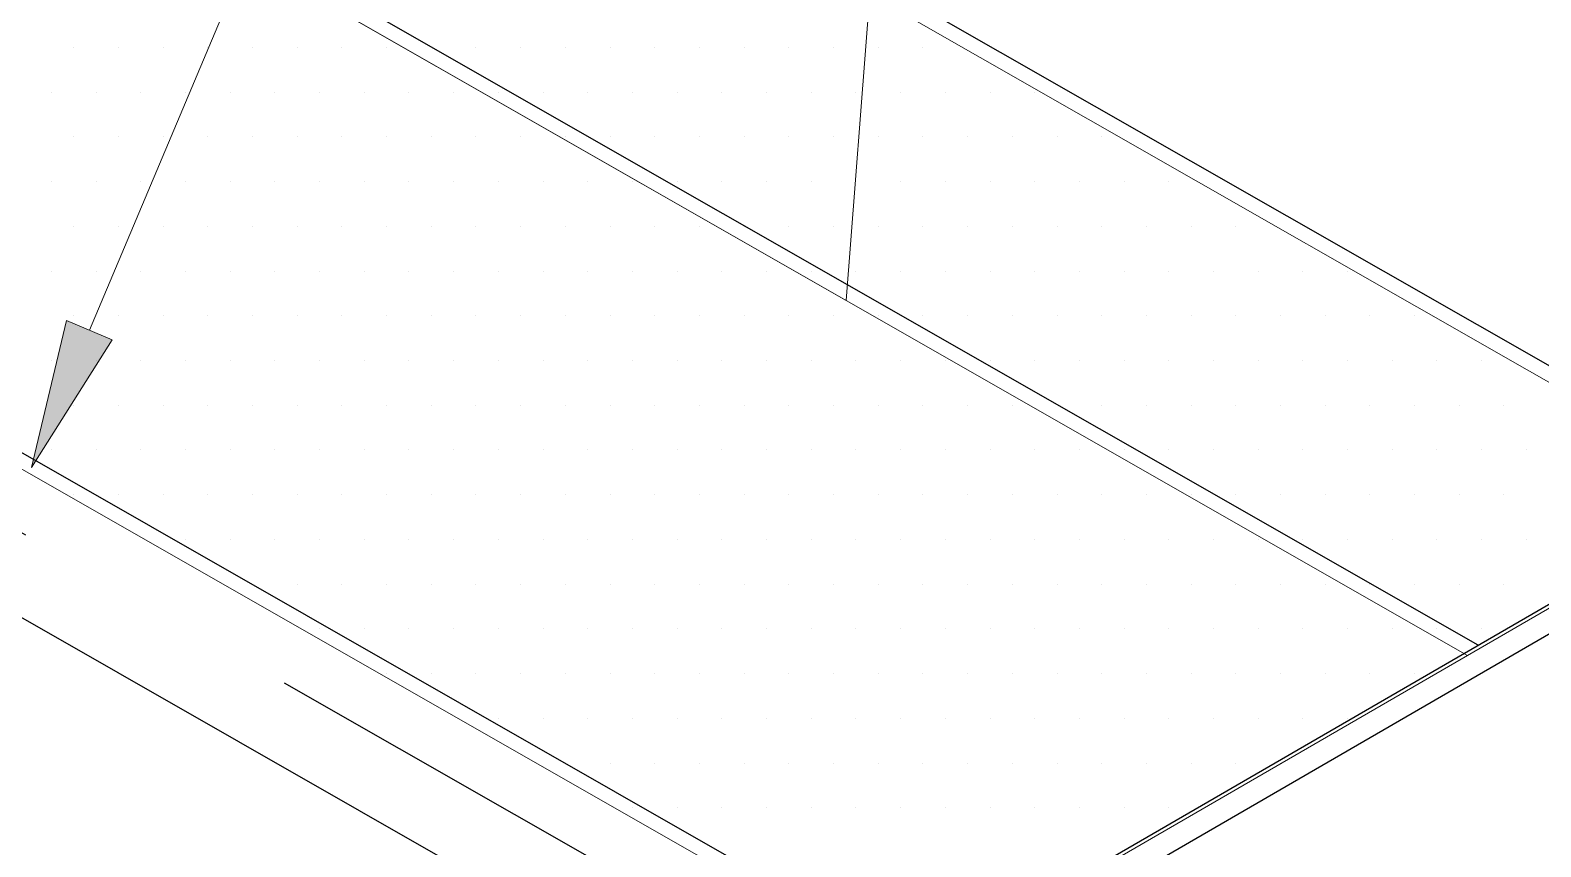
# Model space of a CAD drawing. Extents: x -1140 to 5605, y -816 to 2382.
# Drawn here: x -481.57 to -435.93, y 294.97 to 319.62 of the extents above; entities that cross this region are included whole.
import ezdxf

# ---------------------------------------------------------------- set-up
doc = ezdxf.new("R2010")
doc.units = 0
doc.header["$MEASUREMENT"] = 0
doc.linetypes.add('AI-Linetype-54', pattern=[27.008151, 18.005434, -9.002717])
for name, color, linetype, lineweight in [('.ATI-HATCH', 7, 'Continuous', 0), ('.ATI-TEXT', 7, 'Continuous', 0), ('G-ANNO-TTLB', 7, 'Continuous', 0), ('TYVEK', 7, 'Continuous', 0)]:
    doc.layers.add(name, color=color, linetype=linetype, lineweight=lineweight)

# ---------------------------------------------------------------- blocks, each defined once
blk = doc.blocks.new('Block_22')
at = {"layer": '.ATI-HATCH'}
for points, knots in [([(-572.578, 377.512), (-572.578, 377.512), (-580.979, 372.652), (-580.979, 372.652), (-580.979, 372.652), (-589.38, 367.791), (-589.38, 367.791), (-589.38, 367.791), (-454.944, 291.025), (-454.944, 291.025), (-454.944, 291.025), (-438.142, 300.746), (-438.142, 300.746), (-438.142, 300.746), (-572.578, 377.512), (-572.578, 377.512)], [0, 0, 0, 0, 1, 1, 1, 2, 2, 2, 3, 3, 3, 4, 4, 4, 5, 5, 5, 5]), ([(-499.417, 345.393), (-499.417, 345.393), (-500.137, 336.146), (-500.137, 336.146), (-500.137, 336.146), (-456.915, 311.466), (-456.915, 311.466), (-456.915, 311.466), (-456.196, 320.713), (-456.196, 320.713), (-456.196, 320.713), (-499.417, 345.393), (-499.417, 345.393)], [0, 0, 0, 0, 1, 1, 1, 2, 2, 2, 3, 3, 3, 4, 4, 4, 4]), ([(-456.196, 320.713), (-456.196, 320.713), (-456.915, 311.466), (-456.915, 311.466), (-456.915, 311.466), (-438.142, 300.746), (-438.142, 300.746), (-438.142, 300.746), (-429.741, 305.607), (-429.741, 305.607), (-429.741, 305.607), (-456.196, 320.713), (-456.196, 320.713)], [0, 0, 0, 0, 1, 1, 1, 2, 2, 2, 3, 3, 3, 4, 4, 4, 4])]:
    blk.add_open_spline(points, degree=3, knots=knots, dxfattribs=at)
at = {"layer": '.ATI-HATCH', "color": 8, "lineweight": 0, "true_color": 0x808080}
for points in [[(-480.252, 319.102), (-480.252, 319.102), (-480.252, 319.102), (-480.252, 319.102)], [(-478.901, 319.102), (-478.901, 319.102), (-478.901, 319.102), (-478.901, 319.102)], [(-477.551, 319.102), (-477.551, 319.102), (-477.551, 319.102), (-477.551, 319.102)], [(-476.201, 319.102), (-476.201, 319.102), (-476.201, 319.102), (-476.201, 319.102)], [(-474.85, 319.102), (-474.85, 319.102), (-474.85, 319.102), (-474.85, 319.102)], [(-473.5, 319.102), (-473.5, 319.102), (-473.5, 319.102), (-473.5, 319.102)], [(-472.149, 319.102), (-472.149, 319.102), (-472.149, 319.102), (-472.149, 319.102)], [(-470.799, 319.102), (-470.799, 319.102), (-470.799, 319.102), (-470.799, 319.102)], [(-469.449, 319.102), (-469.449, 319.102), (-469.449, 319.102), (-469.449, 319.102)], [(-468.098, 319.102), (-468.098, 319.102), (-468.098, 319.102), (-468.098, 319.102)], [(-466.748, 319.102), (-466.748, 319.102), (-466.748, 319.102), (-466.748, 319.102)], [(-465.397, 319.102), (-465.397, 319.102), (-465.397, 319.102), (-465.397, 319.102)], [(-464.047, 319.102), (-464.047, 319.102), (-464.047, 319.102), (-464.047, 319.102)], [(-462.697, 319.102), (-462.697, 319.102), (-462.697, 319.102), (-462.697, 319.102)], [(-461.346, 319.102), (-461.346, 319.102), (-461.346, 319.102), (-461.346, 319.102)], [(-459.996, 319.102), (-459.996, 319.102), (-459.996, 319.102), (-459.996, 319.102)], [(-458.645, 319.102), (-458.645, 319.102), (-458.645, 319.102), (-458.645, 319.102)], [(-457.295, 319.102), (-457.295, 319.102), (-457.295, 319.102), (-457.295, 319.102)], [(-455.945, 319.102), (-455.945, 319.102), (-455.945, 319.102), (-455.945, 319.102)], [(-454.594, 319.102), (-454.594, 319.102), (-454.594, 319.102), (-454.594, 319.102)], [(-480.927, 317.752), (-480.927, 317.752), (-480.927, 317.752), (-480.927, 317.752)], [(-479.577, 317.752), (-479.577, 317.752), (-479.577, 317.752), (-479.577, 317.752)], [(-478.226, 317.752), (-478.226, 317.752), (-478.226, 317.752), (-478.226, 317.752)], [(-476.876, 317.752), (-476.876, 317.752), (-476.876, 317.752), (-476.876, 317.752)], [(-475.525, 317.752), (-475.525, 317.752), (-475.525, 317.752), (-475.525, 317.752)], [(-474.175, 317.752), (-474.175, 317.752), (-474.175, 317.752), (-474.175, 317.752)], [(-472.825, 317.752), (-472.825, 317.752), (-472.825, 317.752), (-472.825, 317.752)], [(-471.474, 317.752), (-471.474, 317.752), (-471.474, 317.752), (-471.474, 317.752)], [(-470.124, 317.752), (-470.124, 317.752), (-470.124, 317.752), (-470.124, 317.752)], [(-468.773, 317.752), (-468.773, 317.752), (-468.773, 317.752), (-468.773, 317.752)], [(-467.423, 317.752), (-467.423, 317.752), (-467.423, 317.752), (-467.423, 317.752)], [(-466.073, 317.752), (-466.073, 317.752), (-466.073, 317.752), (-466.073, 317.752)], [(-464.722, 317.752), (-464.722, 317.752), (-464.722, 317.752), (-464.722, 317.752)], [(-463.372, 317.752), (-463.372, 317.752), (-463.372, 317.752), (-463.372, 317.752)], [(-462.021, 317.752), (-462.021, 317.752), (-462.021, 317.752), (-462.021, 317.752)], [(-460.671, 317.752), (-460.671, 317.752), (-460.671, 317.752), (-460.671, 317.752)], [(-459.321, 317.752), (-459.321, 317.752), (-459.321, 317.752), (-459.321, 317.752)], [(-457.97, 317.752), (-457.97, 317.752), (-457.97, 317.752), (-457.97, 317.752)], [(-456.62, 317.752), (-456.62, 317.752), (-456.62, 317.752), (-456.62, 317.752)], [(-455.269, 317.752), (-455.269, 317.752), (-455.269, 317.752), (-455.269, 317.752)], [(-453.919, 317.752), (-453.919, 317.752), (-453.919, 317.752), (-453.919, 317.752)], [(-452.568, 317.752), (-452.568, 317.752), (-452.568, 317.752), (-452.568, 317.752)], [(-451.218, 317.752), (-451.218, 317.752), (-451.218, 317.752), (-451.218, 317.752)], [(-480.252, 316.401), (-480.252, 316.401), (-480.252, 316.401), (-480.252, 316.401)], [(-478.901, 316.401), (-478.901, 316.401), (-478.901, 316.401), (-478.901, 316.401)], [(-477.551, 316.401), (-477.551, 316.401), (-477.551, 316.401), (-477.551, 316.401)], [(-476.201, 316.401), (-476.201, 316.401), (-476.201, 316.401), (-476.201, 316.401)], [(-474.85, 316.401), (-474.85, 316.401), (-474.85, 316.401), (-474.85, 316.401)], [(-473.5, 316.401), (-473.5, 316.401), (-473.5, 316.401), (-473.5, 316.401)], [(-472.149, 316.401), (-472.149, 316.401), (-472.149, 316.401), (-472.149, 316.401)], [(-470.799, 316.401), (-470.799, 316.401), (-470.799, 316.401), (-470.799, 316.401)], [(-469.449, 316.401), (-469.449, 316.401), (-469.449, 316.401), (-469.449, 316.401)], [(-468.098, 316.401), (-468.098, 316.401), (-468.098, 316.401), (-468.098, 316.401)], [(-466.748, 316.401), (-466.748, 316.401), (-466.748, 316.401), (-466.748, 316.401)], [(-465.397, 316.401), (-465.397, 316.401), (-465.397, 316.401), (-465.397, 316.401)], [(-464.047, 316.401), (-464.047, 316.401), (-464.047, 316.401), (-464.047, 316.401)], [(-462.697, 316.401), (-462.697, 316.401), (-462.697, 316.401), (-462.697, 316.401)], [(-461.346, 316.401), (-461.346, 316.401), (-461.346, 316.401), (-461.346, 316.401)], [(-459.996, 316.401), (-459.996, 316.401), (-459.996, 316.401), (-459.996, 316.401)], [(-458.645, 316.401), (-458.645, 316.401), (-458.645, 316.401), (-458.645, 316.401)], [(-457.295, 316.401), (-457.295, 316.401), (-457.295, 316.401), (-457.295, 316.401)], [(-455.945, 316.401), (-455.945, 316.401), (-455.945, 316.401), (-455.945, 316.401)], [(-454.594, 316.401), (-454.594, 316.401), (-454.594, 316.401), (-454.594, 316.401)], [(-453.244, 316.401), (-453.244, 316.401), (-453.244, 316.401), (-453.244, 316.401)], [(-451.893, 316.401), (-451.893, 316.401), (-451.893, 316.401), (-451.893, 316.401)], [(-450.543, 316.401), (-450.543, 316.401), (-450.543, 316.401), (-450.543, 316.401)], [(-449.192, 316.401), (-449.192, 316.401), (-449.192, 316.401), (-449.192, 316.401)], [(-480.927, 315.051), (-480.927, 315.051), (-480.927, 315.051), (-480.927, 315.051)], [(-479.577, 315.051), (-479.577, 315.051), (-479.577, 315.051), (-479.577, 315.051)], [(-478.226, 315.051), (-478.226, 315.051), (-478.226, 315.051), (-478.226, 315.051)], [(-476.876, 315.051), (-476.876, 315.051), (-476.876, 315.051), (-476.876, 315.051)], [(-475.525, 315.051), (-475.525, 315.051), (-475.525, 315.051), (-475.525, 315.051)], [(-474.175, 315.051), (-474.175, 315.051), (-474.175, 315.051), (-474.175, 315.051)], [(-472.825, 315.051), (-472.825, 315.051), (-472.825, 315.051), (-472.825, 315.051)], [(-471.474, 315.051), (-471.474, 315.051), (-471.474, 315.051), (-471.474, 315.051)], [(-470.124, 315.051), (-470.124, 315.051), (-470.124, 315.051), (-470.124, 315.051)], [(-468.773, 315.051), (-468.773, 315.051), (-468.773, 315.051), (-468.773, 315.051)], [(-467.423, 315.051), (-467.423, 315.051), (-467.423, 315.051), (-467.423, 315.051)], [(-466.073, 315.051), (-466.073, 315.051), (-466.073, 315.051), (-466.073, 315.051)], [(-464.722, 315.051), (-464.722, 315.051), (-464.722, 315.051), (-464.722, 315.051)], [(-463.372, 315.051), (-463.372, 315.051), (-463.372, 315.051), (-463.372, 315.051)], [(-462.021, 315.051), (-462.021, 315.051), (-462.021, 315.051), (-462.021, 315.051)], [(-460.671, 315.051), (-460.671, 315.051), (-460.671, 315.051), (-460.671, 315.051)], [(-459.321, 315.051), (-459.321, 315.051), (-459.321, 315.051), (-459.321, 315.051)], [(-457.97, 315.051), (-457.97, 315.051), (-457.97, 315.051), (-457.97, 315.051)], [(-456.62, 315.051), (-456.62, 315.051), (-456.62, 315.051), (-456.62, 315.051)], [(-455.269, 315.051), (-455.269, 315.051), (-455.269, 315.051), (-455.269, 315.051)], [(-453.919, 315.051), (-453.919, 315.051), (-453.919, 315.051), (-453.919, 315.051)], [(-452.568, 315.051), (-452.568, 315.051), (-452.568, 315.051), (-452.568, 315.051)], [(-451.218, 315.051), (-451.218, 315.051), (-451.218, 315.051), (-451.218, 315.051)], [(-449.868, 315.051), (-449.868, 315.051), (-449.868, 315.051), (-449.868, 315.051)], [(-448.517, 315.051), (-448.517, 315.051), (-448.517, 315.051), (-448.517, 315.051)], [(-447.167, 315.051), (-447.167, 315.051), (-447.167, 315.051), (-447.167, 315.051)], [(-480.252, 313.701), (-480.252, 313.701), (-480.252, 313.701), (-480.252, 313.701)], [(-478.901, 313.701), (-478.901, 313.701), (-478.901, 313.701), (-478.901, 313.701)], [(-477.551, 313.701), (-477.551, 313.701), (-477.551, 313.701), (-477.551, 313.701)], [(-476.201, 313.701), (-476.201, 313.701), (-476.201, 313.701), (-476.201, 313.701)], [(-474.85, 313.701), (-474.85, 313.701), (-474.85, 313.701), (-474.85, 313.701)], [(-473.5, 313.701), (-473.5, 313.701), (-473.5, 313.701), (-473.5, 313.701)], [(-472.149, 313.701), (-472.149, 313.701), (-472.149, 313.701), (-472.149, 313.701)], [(-470.799, 313.701), (-470.799, 313.701), (-470.799, 313.701), (-470.799, 313.701)], [(-469.449, 313.701), (-469.449, 313.701), (-469.449, 313.701), (-469.449, 313.701)], [(-468.098, 313.701), (-468.098, 313.701), (-468.098, 313.701), (-468.098, 313.701)], [(-466.748, 313.701), (-466.748, 313.701), (-466.748, 313.701), (-466.748, 313.701)], [(-465.397, 313.701), (-465.397, 313.701), (-465.397, 313.701), (-465.397, 313.701)], [(-464.047, 313.701), (-464.047, 313.701), (-464.047, 313.701), (-464.047, 313.701)], [(-462.697, 313.701), (-462.697, 313.701), (-462.697, 313.701), (-462.697, 313.701)], [(-461.346, 313.701), (-461.346, 313.701), (-461.346, 313.701), (-461.346, 313.701)], [(-459.996, 313.701), (-459.996, 313.701), (-459.996, 313.701), (-459.996, 313.701)], [(-458.645, 313.701), (-458.645, 313.701), (-458.645, 313.701), (-458.645, 313.701)], [(-457.295, 313.701), (-457.295, 313.701), (-457.295, 313.701), (-457.295, 313.701)], [(-455.945, 313.701), (-455.945, 313.701), (-455.945, 313.701), (-455.945, 313.701)], [(-454.594, 313.701), (-454.594, 313.701), (-454.594, 313.701), (-454.594, 313.701)], [(-453.244, 313.701), (-453.244, 313.701), (-453.244, 313.701), (-453.244, 313.701)], [(-451.893, 313.701), (-451.893, 313.701), (-451.893, 313.701), (-451.893, 313.701)], [(-450.543, 313.701), (-450.543, 313.701), (-450.543, 313.701), (-450.543, 313.701)], [(-449.192, 313.701), (-449.192, 313.701), (-449.192, 313.701), (-449.192, 313.701)], [(-447.842, 313.701), (-447.842, 313.701), (-447.842, 313.701), (-447.842, 313.701)], [(-446.492, 313.701), (-446.492, 313.701), (-446.492, 313.701), (-446.492, 313.701)], [(-445.141, 313.701), (-445.141, 313.701), (-445.141, 313.701), (-445.141, 313.701)], [(-480.927, 312.35), (-480.927, 312.35), (-480.927, 312.35), (-480.927, 312.35)], [(-479.577, 312.35), (-479.577, 312.35), (-479.577, 312.35), (-479.577, 312.35)], [(-478.226, 312.35), (-478.226, 312.35), (-478.226, 312.35), (-478.226, 312.35)], [(-476.876, 312.35), (-476.876, 312.35), (-476.876, 312.35), (-476.876, 312.35)], [(-475.525, 312.35), (-475.525, 312.35), (-475.525, 312.35), (-475.525, 312.35)], [(-474.175, 312.35), (-474.175, 312.35), (-474.175, 312.35), (-474.175, 312.35)], [(-472.825, 312.35), (-472.825, 312.35), (-472.825, 312.35), (-472.825, 312.35)], [(-471.474, 312.35), (-471.474, 312.35), (-471.474, 312.35), (-471.474, 312.35)], [(-470.124, 312.35), (-470.124, 312.35), (-470.124, 312.35), (-470.124, 312.35)], [(-468.773, 312.35), (-468.773, 312.35), (-468.773, 312.35), (-468.773, 312.35)], [(-467.423, 312.35), (-467.423, 312.35), (-467.423, 312.35), (-467.423, 312.35)], [(-466.073, 312.35), (-466.073, 312.35), (-466.073, 312.35), (-466.073, 312.35)], [(-464.722, 312.35), (-464.722, 312.35), (-464.722, 312.35), (-464.722, 312.35)], [(-463.372, 312.35), (-463.372, 312.35), (-463.372, 312.35), (-463.372, 312.35)], [(-462.021, 312.35), (-462.021, 312.35), (-462.021, 312.35), (-462.021, 312.35)], [(-460.671, 312.35), (-460.671, 312.35), (-460.671, 312.35), (-460.671, 312.35)], [(-459.321, 312.35), (-459.321, 312.35), (-459.321, 312.35), (-459.321, 312.35)], [(-457.97, 312.35), (-457.97, 312.35), (-457.97, 312.35), (-457.97, 312.35)], [(-456.62, 312.35), (-456.62, 312.35), (-456.62, 312.35), (-456.62, 312.35)], [(-455.269, 312.35), (-455.269, 312.35), (-455.269, 312.35), (-455.269, 312.35)], [(-453.919, 312.35), (-453.919, 312.35), (-453.919, 312.35), (-453.919, 312.35)], [(-452.568, 312.35), (-452.568, 312.35), (-452.568, 312.35), (-452.568, 312.35)], [(-451.218, 312.35), (-451.218, 312.35), (-451.218, 312.35), (-451.218, 312.35)], [(-449.868, 312.35), (-449.868, 312.35), (-449.868, 312.35), (-449.868, 312.35)], [(-448.517, 312.35), (-448.517, 312.35), (-448.517, 312.35), (-448.517, 312.35)], [(-447.167, 312.35), (-447.167, 312.35), (-447.167, 312.35), (-447.167, 312.35)], [(-445.816, 312.35), (-445.816, 312.35), (-445.816, 312.35), (-445.816, 312.35)], [(-444.466, 312.35), (-444.466, 312.35), (-444.466, 312.35), (-444.466, 312.35)], [(-443.116, 312.35), (-443.116, 312.35), (-443.116, 312.35), (-443.116, 312.35)], [(-441.765, 312.35), (-441.765, 312.35), (-441.765, 312.35), (-441.765, 312.35)], [(-480.252, 311), (-480.252, 311), (-480.252, 311), (-480.252, 311)], [(-478.901, 311), (-478.901, 311), (-478.901, 311), (-478.901, 311)], [(-477.551, 311), (-477.551, 311), (-477.551, 311), (-477.551, 311)], [(-476.201, 311), (-476.201, 311), (-476.201, 311), (-476.201, 311)], [(-474.85, 311), (-474.85, 311), (-474.85, 311), (-474.85, 311)], [(-473.5, 311), (-473.5, 311), (-473.5, 311), (-473.5, 311)], [(-472.149, 311), (-472.149, 311), (-472.149, 311), (-472.149, 311)], [(-470.799, 311), (-470.799, 311), (-470.799, 311), (-470.799, 311)], [(-469.449, 311), (-469.449, 311), (-469.449, 311), (-469.449, 311)], [(-468.098, 311), (-468.098, 311), (-468.098, 311), (-468.098, 311)], [(-466.748, 311), (-466.748, 311), (-466.748, 311), (-466.748, 311)], [(-465.397, 311), (-465.397, 311), (-465.397, 311), (-465.397, 311)], [(-464.047, 311), (-464.047, 311), (-464.047, 311), (-464.047, 311)], [(-462.697, 311), (-462.697, 311), (-462.697, 311), (-462.697, 311)], [(-461.346, 311), (-461.346, 311), (-461.346, 311), (-461.346, 311)], [(-459.996, 311), (-459.996, 311), (-459.996, 311), (-459.996, 311)], [(-458.645, 311), (-458.645, 311), (-458.645, 311), (-458.645, 311)], [(-457.295, 311), (-457.295, 311), (-457.295, 311), (-457.295, 311)], [(-455.945, 311), (-455.945, 311), (-455.945, 311), (-455.945, 311)], [(-454.594, 311), (-454.594, 311), (-454.594, 311), (-454.594, 311)], [(-453.244, 311), (-453.244, 311), (-453.244, 311), (-453.244, 311)], [(-451.893, 311), (-451.893, 311), (-451.893, 311), (-451.893, 311)], [(-450.543, 311), (-450.543, 311), (-450.543, 311), (-450.543, 311)], [(-449.192, 311), (-449.192, 311), (-449.192, 311), (-449.192, 311)], [(-447.842, 311), (-447.842, 311), (-447.842, 311), (-447.842, 311)], [(-446.492, 311), (-446.492, 311), (-446.492, 311), (-446.492, 311)], [(-445.141, 311), (-445.141, 311), (-445.141, 311), (-445.141, 311)], [(-443.791, 311), (-443.791, 311), (-443.791, 311), (-443.791, 311)], [(-442.44, 311), (-442.44, 311), (-442.44, 311), (-442.44, 311)], [(-441.09, 311), (-441.09, 311), (-441.09, 311), (-441.09, 311)], [(-439.74, 311), (-439.74, 311), (-439.74, 311), (-439.74, 311)], [(-480.927, 309.649), (-480.927, 309.649), (-480.927, 309.649), (-480.927, 309.649)], [(-479.577, 309.649), (-479.577, 309.649), (-479.577, 309.649), (-479.577, 309.649)], [(-478.226, 309.649), (-478.226, 309.649), (-478.226, 309.649), (-478.226, 309.649)], [(-476.876, 309.649), (-476.876, 309.649), (-476.876, 309.649), (-476.876, 309.649)], [(-475.525, 309.649), (-475.525, 309.649), (-475.525, 309.649), (-475.525, 309.649)], [(-474.175, 309.649), (-474.175, 309.649), (-474.175, 309.649), (-474.175, 309.649)], [(-472.825, 309.649), (-472.825, 309.649), (-472.825, 309.649), (-472.825, 309.649)], [(-471.474, 309.649), (-471.474, 309.649), (-471.474, 309.649), (-471.474, 309.649)], [(-470.124, 309.649), (-470.124, 309.649), (-470.124, 309.649), (-470.124, 309.649)], [(-468.773, 309.649), (-468.773, 309.649), (-468.773, 309.649), (-468.773, 309.649)], [(-467.423, 309.649), (-467.423, 309.649), (-467.423, 309.649), (-467.423, 309.649)], [(-466.073, 309.649), (-466.073, 309.649), (-466.073, 309.649), (-466.073, 309.649)], [(-464.722, 309.649), (-464.722, 309.649), (-464.722, 309.649), (-464.722, 309.649)], [(-463.372, 309.649), (-463.372, 309.649), (-463.372, 309.649), (-463.372, 309.649)], [(-462.021, 309.649), (-462.021, 309.649), (-462.021, 309.649), (-462.021, 309.649)], [(-460.671, 309.649), (-460.671, 309.649), (-460.671, 309.649), (-460.671, 309.649)], [(-459.321, 309.649), (-459.321, 309.649), (-459.321, 309.649), (-459.321, 309.649)], [(-457.97, 309.649), (-457.97, 309.649), (-457.97, 309.649), (-457.97, 309.649)], [(-456.62, 309.649), (-456.62, 309.649), (-456.62, 309.649), (-456.62, 309.649)], [(-455.269, 309.649), (-455.269, 309.649), (-455.269, 309.649), (-455.269, 309.649)], [(-453.919, 309.649), (-453.919, 309.649), (-453.919, 309.649), (-453.919, 309.649)], [(-452.568, 309.649), (-452.568, 309.649), (-452.568, 309.649), (-452.568, 309.649)], [(-451.218, 309.649), (-451.218, 309.649), (-451.218, 309.649), (-451.218, 309.649)], [(-449.868, 309.649), (-449.868, 309.649), (-449.868, 309.649), (-449.868, 309.649)], [(-448.517, 309.649), (-448.517, 309.649), (-448.517, 309.649), (-448.517, 309.649)], [(-447.167, 309.649), (-447.167, 309.649), (-447.167, 309.649), (-447.167, 309.649)], [(-445.816, 309.649), (-445.816, 309.649), (-445.816, 309.649), (-445.816, 309.649)], [(-444.466, 309.649), (-444.466, 309.649), (-444.466, 309.649), (-444.466, 309.649)], [(-443.116, 309.649), (-443.116, 309.649), (-443.116, 309.649), (-443.116, 309.649)], [(-441.765, 309.649), (-441.765, 309.649), (-441.765, 309.649), (-441.765, 309.649)], [(-440.415, 309.649), (-440.415, 309.649), (-440.415, 309.649), (-440.415, 309.649)], [(-439.064, 309.649), (-439.064, 309.649), (-439.064, 309.649), (-439.064, 309.649)], [(-437.714, 309.649), (-437.714, 309.649), (-437.714, 309.649), (-437.714, 309.649)], [(-480.252, 308.299), (-480.252, 308.299), (-480.252, 308.299), (-480.252, 308.299)], [(-478.901, 308.299), (-478.901, 308.299), (-478.901, 308.299), (-478.901, 308.299)], [(-477.551, 308.299), (-477.551, 308.299), (-477.551, 308.299), (-477.551, 308.299)], [(-476.201, 308.299), (-476.201, 308.299), (-476.201, 308.299), (-476.201, 308.299)], [(-474.85, 308.299), (-474.85, 308.299), (-474.85, 308.299), (-474.85, 308.299)], [(-473.5, 308.299), (-473.5, 308.299), (-473.5, 308.299), (-473.5, 308.299)], [(-472.149, 308.299), (-472.149, 308.299), (-472.149, 308.299), (-472.149, 308.299)], [(-470.799, 308.299), (-470.799, 308.299), (-470.799, 308.299), (-470.799, 308.299)], [(-469.449, 308.299), (-469.449, 308.299), (-469.449, 308.299), (-469.449, 308.299)], [(-468.098, 308.299), (-468.098, 308.299), (-468.098, 308.299), (-468.098, 308.299)], [(-466.748, 308.299), (-466.748, 308.299), (-466.748, 308.299), (-466.748, 308.299)], [(-465.397, 308.299), (-465.397, 308.299), (-465.397, 308.299), (-465.397, 308.299)], [(-464.047, 308.299), (-464.047, 308.299), (-464.047, 308.299), (-464.047, 308.299)], [(-462.697, 308.299), (-462.697, 308.299), (-462.697, 308.299), (-462.697, 308.299)], [(-461.346, 308.299), (-461.346, 308.299), (-461.346, 308.299), (-461.346, 308.299)], [(-459.996, 308.299), (-459.996, 308.299), (-459.996, 308.299), (-459.996, 308.299)], [(-458.645, 308.299), (-458.645, 308.299), (-458.645, 308.299), (-458.645, 308.299)], [(-457.295, 308.299), (-457.295, 308.299), (-457.295, 308.299), (-457.295, 308.299)], [(-455.945, 308.299), (-455.945, 308.299), (-455.945, 308.299), (-455.945, 308.299)], [(-454.594, 308.299), (-454.594, 308.299), (-454.594, 308.299), (-454.594, 308.299)], [(-453.244, 308.299), (-453.244, 308.299), (-453.244, 308.299), (-453.244, 308.299)], [(-451.893, 308.299), (-451.893, 308.299), (-451.893, 308.299), (-451.893, 308.299)], [(-450.543, 308.299), (-450.543, 308.299), (-450.543, 308.299), (-450.543, 308.299)], [(-449.192, 308.299), (-449.192, 308.299), (-449.192, 308.299), (-449.192, 308.299)], [(-447.842, 308.299), (-447.842, 308.299), (-447.842, 308.299), (-447.842, 308.299)], [(-446.492, 308.299), (-446.492, 308.299), (-446.492, 308.299), (-446.492, 308.299)], [(-445.141, 308.299), (-445.141, 308.299), (-445.141, 308.299), (-445.141, 308.299)], [(-443.791, 308.299), (-443.791, 308.299), (-443.791, 308.299), (-443.791, 308.299)], [(-442.44, 308.299), (-442.44, 308.299), (-442.44, 308.299), (-442.44, 308.299)], [(-441.09, 308.299), (-441.09, 308.299), (-441.09, 308.299), (-441.09, 308.299)], [(-439.74, 308.299), (-439.74, 308.299), (-439.74, 308.299), (-439.74, 308.299)], [(-438.389, 308.299), (-438.389, 308.299), (-438.389, 308.299), (-438.389, 308.299)], [(-437.039, 308.299), (-437.039, 308.299), (-437.039, 308.299), (-437.039, 308.299)], [(-480.927, 306.949), (-480.927, 306.949), (-480.927, 306.949), (-480.927, 306.949)], [(-479.577, 306.949), (-479.577, 306.949), (-479.577, 306.949), (-479.577, 306.949)], [(-478.226, 306.949), (-478.226, 306.949), (-478.226, 306.949), (-478.226, 306.949)], [(-476.876, 306.949), (-476.876, 306.949), (-476.876, 306.949), (-476.876, 306.949)], [(-475.525, 306.949), (-475.525, 306.949), (-475.525, 306.949), (-475.525, 306.949)], [(-474.175, 306.949), (-474.175, 306.949), (-474.175, 306.949), (-474.175, 306.949)], [(-472.825, 306.949), (-472.825, 306.949), (-472.825, 306.949), (-472.825, 306.949)], [(-471.474, 306.949), (-471.474, 306.949), (-471.474, 306.949), (-471.474, 306.949)], [(-470.124, 306.949), (-470.124, 306.949), (-470.124, 306.949), (-470.124, 306.949)], [(-468.773, 306.949), (-468.773, 306.949), (-468.773, 306.949), (-468.773, 306.949)], [(-467.423, 306.949), (-467.423, 306.949), (-467.423, 306.949), (-467.423, 306.949)], [(-466.073, 306.949), (-466.073, 306.949), (-466.073, 306.949), (-466.073, 306.949)], [(-464.722, 306.949), (-464.722, 306.949), (-464.722, 306.949), (-464.722, 306.949)], [(-463.372, 306.949), (-463.372, 306.949), (-463.372, 306.949), (-463.372, 306.949)], [(-462.021, 306.949), (-462.021, 306.949), (-462.021, 306.949), (-462.021, 306.949)], [(-460.671, 306.949), (-460.671, 306.949), (-460.671, 306.949), (-460.671, 306.949)], [(-459.321, 306.949), (-459.321, 306.949), (-459.321, 306.949), (-459.321, 306.949)], [(-457.97, 306.949), (-457.97, 306.949), (-457.97, 306.949), (-457.97, 306.949)], [(-456.62, 306.949), (-456.62, 306.949), (-456.62, 306.949), (-456.62, 306.949)], [(-455.269, 306.949), (-455.269, 306.949), (-455.269, 306.949), (-455.269, 306.949)], [(-453.919, 306.949), (-453.919, 306.949), (-453.919, 306.949), (-453.919, 306.949)], [(-452.568, 306.949), (-452.568, 306.949), (-452.568, 306.949), (-452.568, 306.949)], [(-451.218, 306.949), (-451.218, 306.949), (-451.218, 306.949), (-451.218, 306.949)], [(-449.868, 306.949), (-449.868, 306.949), (-449.868, 306.949), (-449.868, 306.949)], [(-448.517, 306.949), (-448.517, 306.949), (-448.517, 306.949), (-448.517, 306.949)], [(-447.167, 306.949), (-447.167, 306.949), (-447.167, 306.949), (-447.167, 306.949)], [(-445.816, 306.949), (-445.816, 306.949), (-445.816, 306.949), (-445.816, 306.949)], [(-444.466, 306.949), (-444.466, 306.949), (-444.466, 306.949), (-444.466, 306.949)], [(-443.116, 306.949), (-443.116, 306.949), (-443.116, 306.949), (-443.116, 306.949)], [(-441.765, 306.949), (-441.765, 306.949), (-441.765, 306.949), (-441.765, 306.949)], [(-440.415, 306.949), (-440.415, 306.949), (-440.415, 306.949), (-440.415, 306.949)], [(-439.064, 306.949), (-439.064, 306.949), (-439.064, 306.949), (-439.064, 306.949)], [(-437.714, 306.949), (-437.714, 306.949), (-437.714, 306.949), (-437.714, 306.949)], [(-436.364, 306.949), (-436.364, 306.949), (-436.364, 306.949), (-436.364, 306.949)], [(-480.252, 305.598), (-480.252, 305.598), (-480.252, 305.598), (-480.252, 305.598)], [(-478.901, 305.598), (-478.901, 305.598), (-478.901, 305.598), (-478.901, 305.598)], [(-477.551, 305.598), (-477.551, 305.598), (-477.551, 305.598), (-477.551, 305.598)], [(-476.201, 305.598), (-476.201, 305.598), (-476.201, 305.598), (-476.201, 305.598)], [(-474.85, 305.598), (-474.85, 305.598), (-474.85, 305.598), (-474.85, 305.598)], [(-473.5, 305.598), (-473.5, 305.598), (-473.5, 305.598), (-473.5, 305.598)], [(-472.149, 305.598), (-472.149, 305.598), (-472.149, 305.598), (-472.149, 305.598)], [(-470.799, 305.598), (-470.799, 305.598), (-470.799, 305.598), (-470.799, 305.598)], [(-469.449, 305.598), (-469.449, 305.598), (-469.449, 305.598), (-469.449, 305.598)], [(-468.098, 305.598), (-468.098, 305.598), (-468.098, 305.598), (-468.098, 305.598)], [(-466.748, 305.598), (-466.748, 305.598), (-466.748, 305.598), (-466.748, 305.598)], [(-465.397, 305.598), (-465.397, 305.598), (-465.397, 305.598), (-465.397, 305.598)], [(-464.047, 305.598), (-464.047, 305.598), (-464.047, 305.598), (-464.047, 305.598)], [(-462.697, 305.598), (-462.697, 305.598), (-462.697, 305.598), (-462.697, 305.598)], [(-461.346, 305.598), (-461.346, 305.598), (-461.346, 305.598), (-461.346, 305.598)], [(-459.996, 305.598), (-459.996, 305.598), (-459.996, 305.598), (-459.996, 305.598)], [(-458.645, 305.598), (-458.645, 305.598), (-458.645, 305.598), (-458.645, 305.598)], [(-457.295, 305.598), (-457.295, 305.598), (-457.295, 305.598), (-457.295, 305.598)], [(-455.945, 305.598), (-455.945, 305.598), (-455.945, 305.598), (-455.945, 305.598)], [(-454.594, 305.598), (-454.594, 305.598), (-454.594, 305.598), (-454.594, 305.598)], [(-453.244, 305.598), (-453.244, 305.598), (-453.244, 305.598), (-453.244, 305.598)], [(-451.893, 305.598), (-451.893, 305.598), (-451.893, 305.598), (-451.893, 305.598)], [(-450.543, 305.598), (-450.543, 305.598), (-450.543, 305.598), (-450.543, 305.598)], [(-449.192, 305.598), (-449.192, 305.598), (-449.192, 305.598), (-449.192, 305.598)], [(-447.842, 305.598), (-447.842, 305.598), (-447.842, 305.598), (-447.842, 305.598)], [(-446.492, 305.598), (-446.492, 305.598), (-446.492, 305.598), (-446.492, 305.598)], [(-445.141, 305.598), (-445.141, 305.598), (-445.141, 305.598), (-445.141, 305.598)], [(-443.791, 305.598), (-443.791, 305.598), (-443.791, 305.598), (-443.791, 305.598)], [(-442.44, 305.598), (-442.44, 305.598), (-442.44, 305.598), (-442.44, 305.598)], [(-441.09, 305.598), (-441.09, 305.598), (-441.09, 305.598), (-441.09, 305.598)], [(-439.74, 305.598), (-439.74, 305.598), (-439.74, 305.598), (-439.74, 305.598)], [(-438.389, 305.598), (-438.389, 305.598), (-438.389, 305.598), (-438.389, 305.598)], [(-437.039, 305.598), (-437.039, 305.598), (-437.039, 305.598), (-437.039, 305.598)], [(-476.876, 304.248), (-476.876, 304.248), (-476.876, 304.248), (-476.876, 304.248)], [(-475.525, 304.248), (-475.525, 304.248), (-475.525, 304.248), (-475.525, 304.248)], [(-474.175, 304.248), (-474.175, 304.248), (-474.175, 304.248), (-474.175, 304.248)], [(-472.825, 304.248), (-472.825, 304.248), (-472.825, 304.248), (-472.825, 304.248)], [(-471.474, 304.248), (-471.474, 304.248), (-471.474, 304.248), (-471.474, 304.248)], [(-470.124, 304.248), (-470.124, 304.248), (-470.124, 304.248), (-470.124, 304.248)], [(-468.773, 304.248), (-468.773, 304.248), (-468.773, 304.248), (-468.773, 304.248)], [(-467.423, 304.248), (-467.423, 304.248), (-467.423, 304.248), (-467.423, 304.248)], [(-466.073, 304.248), (-466.073, 304.248), (-466.073, 304.248), (-466.073, 304.248)], [(-464.722, 304.248), (-464.722, 304.248), (-464.722, 304.248), (-464.722, 304.248)], [(-463.372, 304.248), (-463.372, 304.248), (-463.372, 304.248), (-463.372, 304.248)], [(-462.021, 304.248), (-462.021, 304.248), (-462.021, 304.248), (-462.021, 304.248)], [(-460.671, 304.248), (-460.671, 304.248), (-460.671, 304.248), (-460.671, 304.248)], [(-459.321, 304.248), (-459.321, 304.248), (-459.321, 304.248), (-459.321, 304.248)], [(-457.97, 304.248), (-457.97, 304.248), (-457.97, 304.248), (-457.97, 304.248)], [(-456.62, 304.248), (-456.62, 304.248), (-456.62, 304.248), (-456.62, 304.248)], [(-455.269, 304.248), (-455.269, 304.248), (-455.269, 304.248), (-455.269, 304.248)], [(-453.919, 304.248), (-453.919, 304.248), (-453.919, 304.248), (-453.919, 304.248)], [(-452.568, 304.248), (-452.568, 304.248), (-452.568, 304.248), (-452.568, 304.248)], [(-451.218, 304.248), (-451.218, 304.248), (-451.218, 304.248), (-451.218, 304.248)], [(-449.868, 304.248), (-449.868, 304.248), (-449.868, 304.248), (-449.868, 304.248)], [(-448.517, 304.248), (-448.517, 304.248), (-448.517, 304.248), (-448.517, 304.248)], [(-447.167, 304.248), (-447.167, 304.248), (-447.167, 304.248), (-447.167, 304.248)], [(-445.816, 304.248), (-445.816, 304.248), (-445.816, 304.248), (-445.816, 304.248)], [(-444.466, 304.248), (-444.466, 304.248), (-444.466, 304.248), (-444.466, 304.248)], [(-443.116, 304.248), (-443.116, 304.248), (-443.116, 304.248), (-443.116, 304.248)], [(-441.765, 304.248), (-441.765, 304.248), (-441.765, 304.248), (-441.765, 304.248)], [(-440.415, 304.248), (-440.415, 304.248), (-440.415, 304.248), (-440.415, 304.248)], [(-439.064, 304.248), (-439.064, 304.248), (-439.064, 304.248), (-439.064, 304.248)], [(-437.714, 304.248), (-437.714, 304.248), (-437.714, 304.248), (-437.714, 304.248)], [(-436.364, 304.248), (-436.364, 304.248), (-436.364, 304.248), (-436.364, 304.248)], [(-474.85, 302.897), (-474.85, 302.897), (-474.85, 302.897), (-474.85, 302.897)], [(-473.5, 302.897), (-473.5, 302.897), (-473.5, 302.897), (-473.5, 302.897)], [(-472.149, 302.897), (-472.149, 302.897), (-472.149, 302.897), (-472.149, 302.897)], [(-470.799, 302.897), (-470.799, 302.897), (-470.799, 302.897), (-470.799, 302.897)], [(-469.449, 302.897), (-469.449, 302.897), (-469.449, 302.897), (-469.449, 302.897)], [(-468.098, 302.897), (-468.098, 302.897), (-468.098, 302.897), (-468.098, 302.897)], [(-466.748, 302.897), (-466.748, 302.897), (-466.748, 302.897), (-466.748, 302.897)], [(-465.397, 302.897), (-465.397, 302.897), (-465.397, 302.897), (-465.397, 302.897)], [(-464.047, 302.897), (-464.047, 302.897), (-464.047, 302.897), (-464.047, 302.897)], [(-462.697, 302.897), (-462.697, 302.897), (-462.697, 302.897), (-462.697, 302.897)], [(-461.346, 302.897), (-461.346, 302.897), (-461.346, 302.897), (-461.346, 302.897)], [(-459.996, 302.897), (-459.996, 302.897), (-459.996, 302.897), (-459.996, 302.897)], [(-458.645, 302.897), (-458.645, 302.897), (-458.645, 302.897), (-458.645, 302.897)], [(-457.295, 302.897), (-457.295, 302.897), (-457.295, 302.897), (-457.295, 302.897)], [(-455.945, 302.897), (-455.945, 302.897), (-455.945, 302.897), (-455.945, 302.897)], [(-454.594, 302.897), (-454.594, 302.897), (-454.594, 302.897), (-454.594, 302.897)], [(-453.244, 302.897), (-453.244, 302.897), (-453.244, 302.897), (-453.244, 302.897)], [(-451.893, 302.897), (-451.893, 302.897), (-451.893, 302.897), (-451.893, 302.897)], [(-450.543, 302.897), (-450.543, 302.897), (-450.543, 302.897), (-450.543, 302.897)], [(-449.192, 302.897), (-449.192, 302.897), (-449.192, 302.897), (-449.192, 302.897)], [(-447.842, 302.897), (-447.842, 302.897), (-447.842, 302.897), (-447.842, 302.897)], [(-446.492, 302.897), (-446.492, 302.897), (-446.492, 302.897), (-446.492, 302.897)], [(-445.141, 302.897), (-445.141, 302.897), (-445.141, 302.897), (-445.141, 302.897)], [(-443.791, 302.897), (-443.791, 302.897), (-443.791, 302.897), (-443.791, 302.897)], [(-442.44, 302.897), (-442.44, 302.897), (-442.44, 302.897), (-442.44, 302.897)], [(-441.09, 302.897), (-441.09, 302.897), (-441.09, 302.897), (-441.09, 302.897)], [(-439.74, 302.897), (-439.74, 302.897), (-439.74, 302.897), (-439.74, 302.897)], [(-438.389, 302.897), (-438.389, 302.897), (-438.389, 302.897), (-438.389, 302.897)], [(-437.039, 302.897), (-437.039, 302.897), (-437.039, 302.897), (-437.039, 302.897)], [(-472.825, 301.547), (-472.825, 301.547), (-472.825, 301.547), (-472.825, 301.547)], [(-471.474, 301.547), (-471.474, 301.547), (-471.474, 301.547), (-471.474, 301.547)], [(-470.124, 301.547), (-470.124, 301.547), (-470.124, 301.547), (-470.124, 301.547)], [(-468.773, 301.547), (-468.773, 301.547), (-468.773, 301.547), (-468.773, 301.547)], [(-467.423, 301.547), (-467.423, 301.547), (-467.423, 301.547), (-467.423, 301.547)], [(-466.073, 301.547), (-466.073, 301.547), (-466.073, 301.547), (-466.073, 301.547)], [(-464.722, 301.547), (-464.722, 301.547), (-464.722, 301.547), (-464.722, 301.547)], [(-463.372, 301.547), (-463.372, 301.547), (-463.372, 301.547), (-463.372, 301.547)], [(-462.021, 301.547), (-462.021, 301.547), (-462.021, 301.547), (-462.021, 301.547)], [(-460.671, 301.547), (-460.671, 301.547), (-460.671, 301.547), (-460.671, 301.547)], [(-459.321, 301.547), (-459.321, 301.547), (-459.321, 301.547), (-459.321, 301.547)], [(-457.97, 301.547), (-457.97, 301.547), (-457.97, 301.547), (-457.97, 301.547)], [(-456.62, 301.547), (-456.62, 301.547), (-456.62, 301.547), (-456.62, 301.547)], [(-455.269, 301.547), (-455.269, 301.547), (-455.269, 301.547), (-455.269, 301.547)], [(-453.919, 301.547), (-453.919, 301.547), (-453.919, 301.547), (-453.919, 301.547)], [(-452.568, 301.547), (-452.568, 301.547), (-452.568, 301.547), (-452.568, 301.547)], [(-451.218, 301.547), (-451.218, 301.547), (-451.218, 301.547), (-451.218, 301.547)], [(-449.868, 301.547), (-449.868, 301.547), (-449.868, 301.547), (-449.868, 301.547)], [(-448.517, 301.547), (-448.517, 301.547), (-448.517, 301.547), (-448.517, 301.547)], [(-447.167, 301.547), (-447.167, 301.547), (-447.167, 301.547), (-447.167, 301.547)], [(-445.816, 301.547), (-445.816, 301.547), (-445.816, 301.547), (-445.816, 301.547)], [(-444.466, 301.547), (-444.466, 301.547), (-444.466, 301.547), (-444.466, 301.547)], [(-443.116, 301.547), (-443.116, 301.547), (-443.116, 301.547), (-443.116, 301.547)], [(-441.765, 301.547), (-441.765, 301.547), (-441.765, 301.547), (-441.765, 301.547)], [(-440.415, 301.547), (-440.415, 301.547), (-440.415, 301.547), (-440.415, 301.547)], [(-439.064, 301.547), (-439.064, 301.547), (-439.064, 301.547), (-439.064, 301.547)], [(-437.714, 301.547), (-437.714, 301.547), (-437.714, 301.547), (-437.714, 301.547)], [(-470.799, 300.196), (-470.799, 300.196), (-470.799, 300.196), (-470.799, 300.196)], [(-469.449, 300.196), (-469.449, 300.196), (-469.449, 300.196), (-469.449, 300.196)], [(-468.098, 300.196), (-468.098, 300.196), (-468.098, 300.196), (-468.098, 300.196)], [(-466.748, 300.196), (-466.748, 300.196), (-466.748, 300.196), (-466.748, 300.196)], [(-465.397, 300.196), (-465.397, 300.196), (-465.397, 300.196), (-465.397, 300.196)], [(-464.047, 300.196), (-464.047, 300.196), (-464.047, 300.196), (-464.047, 300.196)], [(-462.697, 300.196), (-462.697, 300.196), (-462.697, 300.196), (-462.697, 300.196)], [(-461.346, 300.196), (-461.346, 300.196), (-461.346, 300.196), (-461.346, 300.196)], [(-459.996, 300.196), (-459.996, 300.196), (-459.996, 300.196), (-459.996, 300.196)], [(-458.645, 300.196), (-458.645, 300.196), (-458.645, 300.196), (-458.645, 300.196)], [(-457.295, 300.196), (-457.295, 300.196), (-457.295, 300.196), (-457.295, 300.196)], [(-455.945, 300.196), (-455.945, 300.196), (-455.945, 300.196), (-455.945, 300.196)], [(-454.594, 300.196), (-454.594, 300.196), (-454.594, 300.196), (-454.594, 300.196)], [(-453.244, 300.196), (-453.244, 300.196), (-453.244, 300.196), (-453.244, 300.196)], [(-451.893, 300.196), (-451.893, 300.196), (-451.893, 300.196), (-451.893, 300.196)], [(-450.543, 300.196), (-450.543, 300.196), (-450.543, 300.196), (-450.543, 300.196)], [(-449.192, 300.196), (-449.192, 300.196), (-449.192, 300.196), (-449.192, 300.196)], [(-447.842, 300.196), (-447.842, 300.196), (-447.842, 300.196), (-447.842, 300.196)], [(-446.492, 300.196), (-446.492, 300.196), (-446.492, 300.196), (-446.492, 300.196)], [(-445.141, 300.196), (-445.141, 300.196), (-445.141, 300.196), (-445.141, 300.196)], [(-443.791, 300.196), (-443.791, 300.196), (-443.791, 300.196), (-443.791, 300.196)], [(-442.44, 300.196), (-442.44, 300.196), (-442.44, 300.196), (-442.44, 300.196)], [(-441.09, 300.196), (-441.09, 300.196), (-441.09, 300.196), (-441.09, 300.196)], [(-439.74, 300.196), (-439.74, 300.196), (-439.74, 300.196), (-439.74, 300.196)], [(-467.423, 298.846), (-467.423, 298.846), (-467.423, 298.846), (-467.423, 298.846)], [(-466.073, 298.846), (-466.073, 298.846), (-466.073, 298.846), (-466.073, 298.846)], [(-464.722, 298.846), (-464.722, 298.846), (-464.722, 298.846), (-464.722, 298.846)], [(-463.372, 298.846), (-463.372, 298.846), (-463.372, 298.846), (-463.372, 298.846)], [(-462.021, 298.846), (-462.021, 298.846), (-462.021, 298.846), (-462.021, 298.846)], [(-460.671, 298.846), (-460.671, 298.846), (-460.671, 298.846), (-460.671, 298.846)], [(-459.321, 298.846), (-459.321, 298.846), (-459.321, 298.846), (-459.321, 298.846)], [(-457.97, 298.846), (-457.97, 298.846), (-457.97, 298.846), (-457.97, 298.846)], [(-456.62, 298.846), (-456.62, 298.846), (-456.62, 298.846), (-456.62, 298.846)], [(-455.269, 298.846), (-455.269, 298.846), (-455.269, 298.846), (-455.269, 298.846)], [(-453.919, 298.846), (-453.919, 298.846), (-453.919, 298.846), (-453.919, 298.846)], [(-452.568, 298.846), (-452.568, 298.846), (-452.568, 298.846), (-452.568, 298.846)], [(-451.218, 298.846), (-451.218, 298.846), (-451.218, 298.846), (-451.218, 298.846)], [(-449.868, 298.846), (-449.868, 298.846), (-449.868, 298.846), (-449.868, 298.846)], [(-448.517, 298.846), (-448.517, 298.846), (-448.517, 298.846), (-448.517, 298.846)], [(-447.167, 298.846), (-447.167, 298.846), (-447.167, 298.846), (-447.167, 298.846)], [(-445.816, 298.846), (-445.816, 298.846), (-445.816, 298.846), (-445.816, 298.846)], [(-444.466, 298.846), (-444.466, 298.846), (-444.466, 298.846), (-444.466, 298.846)], [(-443.116, 298.846), (-443.116, 298.846), (-443.116, 298.846), (-443.116, 298.846)], [(-441.765, 298.846), (-441.765, 298.846), (-441.765, 298.846), (-441.765, 298.846)], [(-465.397, 297.496), (-465.397, 297.496), (-465.397, 297.496), (-465.397, 297.496)], [(-464.047, 297.496), (-464.047, 297.496), (-464.047, 297.496), (-464.047, 297.496)], [(-462.697, 297.496), (-462.697, 297.496), (-462.697, 297.496), (-462.697, 297.496)], [(-461.346, 297.496), (-461.346, 297.496), (-461.346, 297.496), (-461.346, 297.496)], [(-459.996, 297.496), (-459.996, 297.496), (-459.996, 297.496), (-459.996, 297.496)], [(-458.645, 297.496), (-458.645, 297.496), (-458.645, 297.496), (-458.645, 297.496)], [(-457.295, 297.496), (-457.295, 297.496), (-457.295, 297.496), (-457.295, 297.496)], [(-455.945, 297.496), (-455.945, 297.496), (-455.945, 297.496), (-455.945, 297.496)], [(-454.594, 297.496), (-454.594, 297.496), (-454.594, 297.496), (-454.594, 297.496)], [(-453.244, 297.496), (-453.244, 297.496), (-453.244, 297.496), (-453.244, 297.496)], [(-451.893, 297.496), (-451.893, 297.496), (-451.893, 297.496), (-451.893, 297.496)], [(-450.543, 297.496), (-450.543, 297.496), (-450.543, 297.496), (-450.543, 297.496)], [(-449.192, 297.496), (-449.192, 297.496), (-449.192, 297.496), (-449.192, 297.496)], [(-447.842, 297.496), (-447.842, 297.496), (-447.842, 297.496), (-447.842, 297.496)], [(-446.492, 297.496), (-446.492, 297.496), (-446.492, 297.496), (-446.492, 297.496)], [(-445.141, 297.496), (-445.141, 297.496), (-445.141, 297.496), (-445.141, 297.496)], [(-443.791, 297.496), (-443.791, 297.496), (-443.791, 297.496), (-443.791, 297.496)], [(-463.372, 296.145), (-463.372, 296.145), (-463.372, 296.145), (-463.372, 296.145)], [(-462.021, 296.145), (-462.021, 296.145), (-462.021, 296.145), (-462.021, 296.145)], [(-460.671, 296.145), (-460.671, 296.145), (-460.671, 296.145), (-460.671, 296.145)], [(-459.321, 296.145), (-459.321, 296.145), (-459.321, 296.145), (-459.321, 296.145)], [(-457.97, 296.145), (-457.97, 296.145), (-457.97, 296.145), (-457.97, 296.145)], [(-456.62, 296.145), (-456.62, 296.145), (-456.62, 296.145), (-456.62, 296.145)], [(-455.269, 296.145), (-455.269, 296.145), (-455.269, 296.145), (-455.269, 296.145)], [(-453.919, 296.145), (-453.919, 296.145), (-453.919, 296.145), (-453.919, 296.145)], [(-452.568, 296.145), (-452.568, 296.145), (-452.568, 296.145), (-452.568, 296.145)], [(-451.218, 296.145), (-451.218, 296.145), (-451.218, 296.145), (-451.218, 296.145)], [(-449.868, 296.145), (-449.868, 296.145), (-449.868, 296.145), (-449.868, 296.145)], [(-448.517, 296.145), (-448.517, 296.145), (-448.517, 296.145), (-448.517, 296.145)], [(-447.167, 296.145), (-447.167, 296.145), (-447.167, 296.145), (-447.167, 296.145)]]:
    blk.add_open_spline(points, degree=3, dxfattribs=at)
blk = doc.blocks.new('Block_334')
at = {"layer": '.ATI-TEXT', "true_color": 0x000000, "transparency": 33554687}
h = blk.add_hatch(color=18, dxfattribs=at)
h.dxf.hatch_style = 2
h.paths.add_polyline_path([(-479.088, 310.279), (-481.529, 306.424), (-480.47, 310.863)])
at = {"layer": '.ATI-TEXT', "color": 18, "lineweight": 0, "true_color": 0x000000}
blk.add_line((-479.779, 310.571), (-469.019, 336.071), dxfattribs=at)
at = {"layer": '.ATI-TEXT'}
blk.add_lwpolyline([(-479.088, 310.279), (-481.529, 306.424), (-480.47, 310.863), (-480.47, 310.863)], close=True, dxfattribs=at)

msp = doc.modelspace()

# ---------------------------------------------------------------- hatches: boundary and pattern name
at = {"layer": 'G-ANNO-TTLB', "true_color": 0xff00ff, "transparency": 33554687}
h = msp.add_hatch(color=6, dxfattribs=at)
edge = h.paths.add_edge_path()
edge.add_spline(control_points=[(1815.435, -731.698), (1815.435, -731.698), (-1114.083, -731.698), (-1114.083, -731.698), (-1114.083, -731.698), (-1114.083, 1725.302), (-1114.083, 1725.302), (-1114.083, 1725.302), (1815.435, 1725.302), (1815.435, 1725.302), (1815.435, 1725.302), (1815.435, -731.698), (1815.435, -731.698)], knot_values=[0, 0, 0, 0, 1, 1, 1, 2, 2, 2, 3, 3, 3, 4, 4, 4, 4], degree=3, periodic=0)
edge = h.paths.add_edge_path()
edge.add_spline(control_points=[(-1105.083, 1716.302), (-1105.083, 1716.302), (-1105.083, -722.698), (-1105.083, -722.698), (-1105.083, -722.698), (1806.435, -722.698), (1806.435, -722.698), (1806.435, -722.698), (1806.435, 1716.302), (1806.435, 1716.302), (1806.435, 1716.302), (-1105.083, 1716.302), (-1105.083, 1716.302)], knot_values=[0, 0, 0, 0, 1, 1, 1, 2, 2, 2, 3, 3, 3, 4, 4, 4, 4], degree=3, periodic=0)
edge.add_line((-1105.083, 1716.302), (-1105.083, 1716.302))

# ---------------------------------------------------------------- linework, layer by layer
at = {"layer": 'G-ANNO-TTLB'}
for points in [[(1815.435, -731.698), (1815.435, -731.698), (-1114.083, -731.698), (-1114.083, -731.698), (-1114.083, -731.698), (-1114.083, 1725.302), (-1114.083, 1725.302), (-1114.083, 1725.302), (1815.435, 1725.302), (1815.435, 1725.302), (1815.435, 1725.302), (1815.435, -731.698), (1815.435, -731.698)], [(-1105.083, 1716.302), (-1105.083, 1716.302), (-1105.083, -722.698), (-1105.083, -722.698), (-1105.083, -722.698), (1806.435, -722.698), (1806.435, -722.698), (1806.435, -722.698), (1806.435, 1716.302), (1806.435, 1716.302), (1806.435, 1716.302), (-1105.083, 1716.302), (-1105.083, 1716.302)]]:
    msp.add_open_spline(points, degree=3, knots=[0, 0, 0, 0, 1, 1, 1, 2, 2, 2, 3, 3, 3, 4, 4, 4, 4], dxfattribs=at)
at = {"layer": 'TYVEK', "color": 4, "lineweight": 25, "true_color": 0x00ffff}
for p, q in [((-429.419, 305.917), (-563.855, 382.682)), ((-437.82, 301.056), (-572.256, 377.822)), ((-454.622, 291.335), (-589.058, 368.101)), ((-454.622, 286.352), (-589.058, 363.118)), ((-454.622, 291.335), (-429.419, 305.917)), ((-454.622, 290.437), (-429.419, 305.019))]:
    msp.add_line(p, q, dxfattribs=at)
at = {"layer": 'TYVEK', "color": 4, "linetype": 'AI-Linetype-54', "lineweight": 25, "true_color": 0x00ffff}
msp.add_line((-591.158, 366.886), (-456.722, 290.12), dxfattribs=at)

# ---------------------------------------------------------------- block references
at = {"layer": '.ATI-HATCH'}
msp.add_blockref('Block_22', (0, 0), dxfattribs=at)
at = {"layer": '.ATI-TEXT'}
msp.add_blockref('Block_334', (0, 0), dxfattribs=at)

doc.saveas('drawing.dxf')
